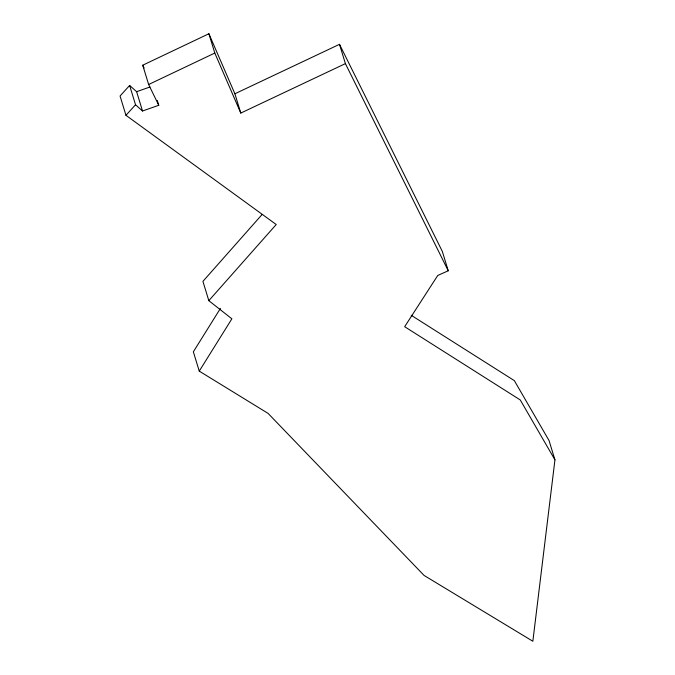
<?xml version="1.0" encoding="UTF-8"?>
<svg xmlns="http://www.w3.org/2000/svg" width="675" height="675" viewBox="0 0 675 675"><rect width="100%" height="100%" fill="white"/><g stroke="black" fill="none" stroke-linecap="round" stroke-linejoin="round"><path stroke-width="1.01" d="M411.21 315.284L514.35 380.641L549.045 440.547L554.943 459.852L532.853 641.25L424.086 575.446L268.093 413.404L199.252 371.123L193.345 351.818L220.447 308.374M199.252 371.123L231.879 318.811L208.828 300.67L202.93 281.365L261.976 214.625M208.828 300.67L276.218 224.513L125.955 115.307L120.057 96.002L129.634 85.455L136.62 91.699L142.526 111.004L158.76 105.275L157.283 100.448M125.955 115.307L135.532 104.76L129.634 85.455M158.76 105.275L148.635 84.51L142.729 65.205L208.896 33.75L234.892 93.774L240.789 113.079L345.398 63.627L339.5 44.322L234.892 93.774M148.635 84.51L214.802 53.055L208.896 33.75M339.5 44.322L442.344 251.471L448.242 270.776L437.763 275.459L404.663 326.7L520.256 399.946L554.943 459.852M136.62 91.699L149.993 86.982M135.532 104.76L142.526 111.004M345.398 63.627L448.242 270.776M142.729 65.205L144.113 68.04M214.802 53.055L240.789 113.079"/></g></svg>
